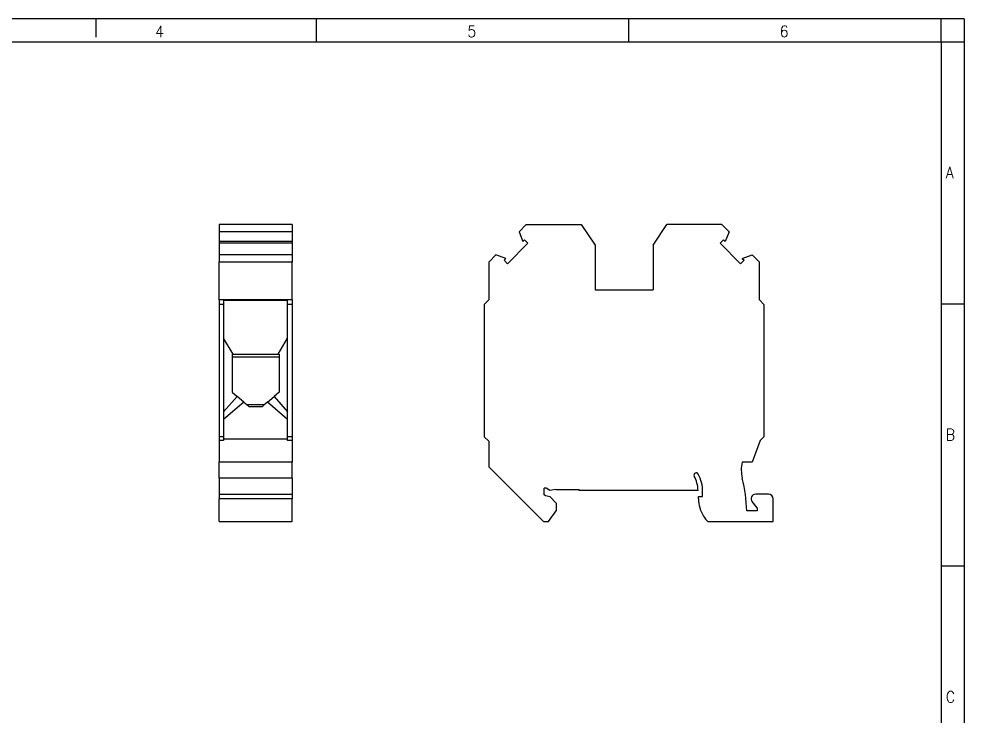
# Model space of a CAD drawing. Header units: millimetres. Extents: x -298 to 122, y -49 to 248.
# Drawn here: x -84.8 to 122, y 94.9 to 247.6 of the extents above; entities that cross this region are included whole.
import ezdxf

# ---------------------------------------------------------------- set-up
doc = ezdxf.new("R2010")
doc.units = ezdxf.units.MM
doc.layers.add('1', color=7, linetype='Continuous')
doc.styles.add('CONVERTER_11', font='txt.shx', dxfattribs={"width": 0.9})

# ---------------------------------------------------------------- blocks, each defined once
blk = doc.blocks.new('UT_35-SELECT__3', base_point=(17, 137.47))
at = {"color": 7, "linetype": 'Continuous'}
for p, q in [((24.62, 200.94), (26.2, 202.52)), ((24.62, 200.94), (25.45, 198.8)), ((26.2, 202.52), (38.25, 202.52)), ((38.25, 202.52), (41.25, 198.02)), ((53.95, 198.02), (56.95, 202.52)), ((69, 202.52), (56.95, 202.52)), ((70.58, 200.94), (69, 202.52)), ((70.58, 200.94), (69.75, 198.8)), ((25.82, 199.17), (25.45, 198.8)), ((25.82, 199.17), (26.58, 198.42)), ((68.62, 198.42), (69.38, 199.17)), ((69.75, 198.8), (69.38, 199.17)), ((22.11, 193.94), (26.58, 198.42)), ((41.25, 198.02), (41.25, 188.25)), ((53.95, 198.02), (53.95, 188.25)), ((73.09, 193.94), (68.62, 198.42)), ((19.58, 195.91), (18, 194.32)), ((21.73, 195.07), (19.58, 195.91)), ((21.73, 195.07), (21.35, 194.7)), ((22.11, 193.94), (21.35, 194.7)), ((73.09, 193.94), (73.85, 194.7)), ((73.47, 195.07), (75.62, 195.91)), ((73.47, 195.07), (73.85, 194.7)), ((75.62, 195.91), (77.2, 194.32)), ((18, 194.32), (18, 186.04)), ((77.2, 186.04), (77.2, 194.32)), ((41.25, 188.25), (53.95, 188.25)), ((18, 186.04), (17, 185.04)), ((17, 185.04), (17, 156.06)), ((77.2, 186.04), (78.2, 185.04)), ((78.2, 185.04), (78.2, 156.06)), ((17, 156.06), (18, 155.06)), ((77.38, 155.25), (75.64, 150.47)), ((78.2, 156.06), (77.38, 155.25)), ((18, 155.06), (18, 149.47)), ((30, 137.47), (18, 149.47)), ((75.64, 150.47), (73.44, 150.47)), ((30.1, 143.32), (30.1, 144.79)), ((30.53, 144.79), (30.1, 144.79)), ((31.37, 144.3), (30.53, 144.79)), ((30.42, 143.14), (30.1, 143.32)), ((31.4, 142.88), (30.42, 143.14)), ((32.69, 144.52), (31.37, 144.3)), ((32.75, 141.52), (31.4, 142.88)), ((32.69, 144.52), (37.8, 144.52)), ((37.8, 144.32), (37.8, 144.52)), ((63.79, 144.32), (37.8, 144.32)), ((63.9, 142.95), (64.8, 142.95)), ((63.9, 142.47), (63.9, 142.95)), ((64.8, 142.95), (64.8, 144.02)), ((79.2, 143.47), (76.4, 143.47)), ((32.75, 141.52), (32.75, 139.87)), ((76.7, 140.5), (75.62, 141.85)), ((80.2, 137.47), (80.2, 142.47)), ((31.07, 137.47), (32.75, 139.87)), ((76.7, 139.82), (74.44, 139.82)), ((76.7, 140.5), (76.7, 139.82)), ((30, 137.47), (31.07, 137.47)), ((65.93, 137.47), (80.2, 137.47))]:
    blk.add_line(p, q, dxfattribs=at)
for centre, radius, start, end in [((80.75, 148.8), 7.5, 167.1396, 194.1411), ((63.39, 147.67), 0.5, 27.9012, 207.9012), ((56.5, 144.02), 7.3, 2.3553, 27.9012), ((56.5, 144.02), 8.3, 360, 27.9012), ((42.35, 139.12), 32.1, 1.2495, 14.1411), ((76.4, 142.47), 1, 90, 218.6325), ((79.2, 142.47), 1, 0, 90), ((70.9, 142.47), 7, 180, 212.8599), ((73, 143.82), 9.5, 212.8599, 221.9453)]:
    blk.add_arc(centre, radius, start, end, dxfattribs=at)
blk = doc.blocks.new('Rckans1', base_point=(49.1, 170))
blk.add_blockref('UT_35-SELECT__3', (17, 137.47))
blk = doc.blocks.new('UT_35-SELECT__4', base_point=(-41, 137.47))
at = {"color": 7, "linetype": 'Continuous'}
for p, q in [((-25, 202.52), (-41, 202.52)), ((-41, 202.52), (-41, 200.94)), ((-25, 200.94), (-41, 200.94)), ((-41, 200.94), (-41, 198.8)), ((-25, 202.52), (-25, 200.94)), ((-25, 200.94), (-25, 198.8)), ((-25, 198.8), (-41, 198.8)), ((-41, 198.8), (-41, 198.42)), ((-25, 198.8), (-25, 198.42)), ((-25, 198.42), (-41, 198.42)), ((-41, 198.42), (-41, 195.91)), ((-25, 198.42), (-25, 195.91)), ((-25, 195.91), (-41, 195.91)), ((-41, 195.91), (-41, 194.32)), ((-25, 195.91), (-25, 194.32)), ((-41, 186.04), (-41, 194.32)), ((-25, 194.32), (-41, 194.32)), ((-25, 186.04), (-25, 194.32)), ((-25, 186.04), (-41, 186.04)), ((-41, 186.04), (-41, 185.04)), ((-40, 185.04), (-41, 185.04)), ((-41, 185.04), (-41, 156.06)), ((-40, 185.94), (-26, 185.94)), ((-40, 185.94), (-40, 185.04)), ((-40, 185.04), (-40, 177.62)), ((-26, 185.04), (-26, 185.94)), ((-26, 177.62), (-26, 185.04)), ((-25, 185.04), (-26, 185.04)), ((-25, 186.04), (-25, 185.04)), ((-25, 185.04), (-25, 156.06)), ((-37.9, 174.12), (-40, 177.62)), ((-40, 177.62), (-40, 161.5)), ((-28.1, 174.12), (-26, 177.62)), ((-26, 161.5), (-26, 177.62)), ((-38.15, 174.12), (-38.15, 173.52)), ((-37.9, 174.12), (-38.15, 174.12)), ((-37.9, 174.12), (-28.1, 174.12)), ((-28.1, 174.12), (-27.85, 174.12)), ((-27.85, 174.12), (-27.85, 173.52)), ((-38.15, 173.52), (-38.15, 165.79)), ((-27.85, 173.52), (-38.15, 173.52)), ((-27.85, 173.52), (-27.85, 165.79)), ((-38.15, 165.79), (-37.03, 164.85)), ((-27.85, 165.79), (-28.97, 164.85)), ((-40, 161.5), (-37.03, 164.85)), ((-35.57, 163.63), (-40, 159.87)), ((-35.57, 163.63), (-37.03, 164.85)), ((-35.57, 163.63), (-34.86, 163.02)), ((-30.43, 163.63), (-31.14, 163.02)), ((-30.43, 163.63), (-28.97, 164.85)), ((-26, 159.87), (-30.43, 163.63)), ((-28.97, 164.85), (-26, 161.5)), ((-40, 161.5), (-40, 159.87)), ((-31.14, 163.02), (-34.86, 163.02)), ((-34.86, 163.02), (-34.5, 162.72)), ((-34.5, 162.72), (-31.5, 162.72)), ((-31.14, 163.02), (-31.5, 162.72)), ((-26, 159.87), (-26, 161.5)), ((-40, 159.87), (-40, 156.06)), ((-26, 156.06), (-26, 159.87)), ((-40, 156.06), (-41, 156.06)), ((-41, 156.06), (-41, 155.25)), ((-40, 155.25), (-41, 155.25)), ((-41, 155.25), (-41, 150.47)), ((-40, 156.06), (-40, 155.54)), ((-26, 155.54), (-40, 155.54)), ((-40, 155.54), (-40, 155.25)), ((-25, 156.06), (-26, 156.06)), ((-26, 155.54), (-26, 156.06)), ((-26, 155.25), (-26, 155.54)), ((-25, 155.25), (-26, 155.25)), ((-25, 156.06), (-25, 155.25)), ((-25, 155.25), (-25, 150.47)), ((-25, 150.47), (-41, 150.47)), ((-41, 146.97), (-41, 150.47)), ((-25, 146.97), (-25, 150.47)), ((-41, 146.97), (-41, 143.47)), ((-25, 146.97), (-25, 143.47)), ((-41, 143.47), (-39.5, 143.47)), ((-41, 143.47), (-41, 142.47)), ((-39.5, 143.47), (-25, 143.47)), ((-25, 143.47), (-25, 142.47)), ((-41, 137.47), (-41, 142.47)), ((-25, 137.47), (-25, 142.47)), ((-41, 137.47), (-25, 137.47))]:
    blk.add_line(p, q, dxfattribs=at)
at = {"color": 2, "linetype": 'Continuous'}
for p, q in [((-25, 146.97), (-41, 146.97)), ((-25, 142.47), (-41, 142.47))]:
    blk.add_line(p, q, dxfattribs=at)
blk = doc.blocks.new('SA_Links1', base_point=(-33, 170))
blk.add_blockref('UT_35-SELECT__4', (-41, 137.47))
blk = doc.blocks.new('_rahmen', base_point=(117, -49.44))
at = {"layer": '1', "color": 2, "linetype": 'Continuous'}
for p, q in [((-68, 247.56), (-88, 247.56)), ((-19.67, 247.56), (-68, 247.56)), ((-68, 247.56), (-68, 243.56)), ((48.67, 247.56), (-19.67, 247.56)), ((-19.67, 242.56), (-19.67, 247.56)), ((117, 247.56), (48.67, 247.56)), ((48.67, 242.56), (48.67, 247.56)), ((122, 247.56), (117, 247.56)), ((117, 242.56), (117, 247.56)), ((122, 247.56), (122, 242.56)), ((117, 242.56), (122, 242.56)), ((122, 242.56), (122, 185.16)), ((117, 185.16), (122, 185.16)), ((122, 185.16), (122, 127.76)), ((117, 127.76), (122, 127.76)), ((122, 127.76), (122, 70.36))]:
    blk.add_line(p, q, dxfattribs=at)
at = {"layer": '1', "color": 6, "linetype": 'Continuous'}
for p, q in [((-88, 242.56), (-19.67, 242.56)), ((-19.67, 242.56), (48.67, 242.56)), ((48.67, 242.56), (117, 242.56)), ((117, 242.56), (117, 185.16)), ((117, 185.16), (117, 127.76)), ((117, 127.76), (117, 70.36))]:
    blk.add_line(p, q, dxfattribs=at)
at = {"layer": '1', "color": 7, "style": 'CONVERTER_11', "width": 0.9}
for s, p in [('4', (-55, 243.56)), ('5', (13.33, 243.56)), ('6', (81.67, 243.56)), ('A', (118, 212.66)), ('B', (118, 155.26)), ('C', (118, 97.86))]:
    blk.add_text(s, height=2.5, dxfattribs=at).set_placement(p)
blk = doc.blocks.new('A3I_TD_ST', base_point=(117, -49.44))
at = {"layer": '1'}
blk.add_blockref('_rahmen', (117, -49.44), dxfattribs=at)
blk = doc.blocks.new('1')
for name, p in [('A3I_TD_ST', (117, -49.44)), ('SA_Links1', (-33, 170)), ('Rckans1', (49.1, 170))]:
    blk.add_blockref(name, p)

msp = doc.modelspace()

# ---------------------------------------------------------------- block references
at = {"layer": '1'}
msp.add_blockref('1', (0, 0), dxfattribs=at)

doc.saveas('drawing.dxf')
